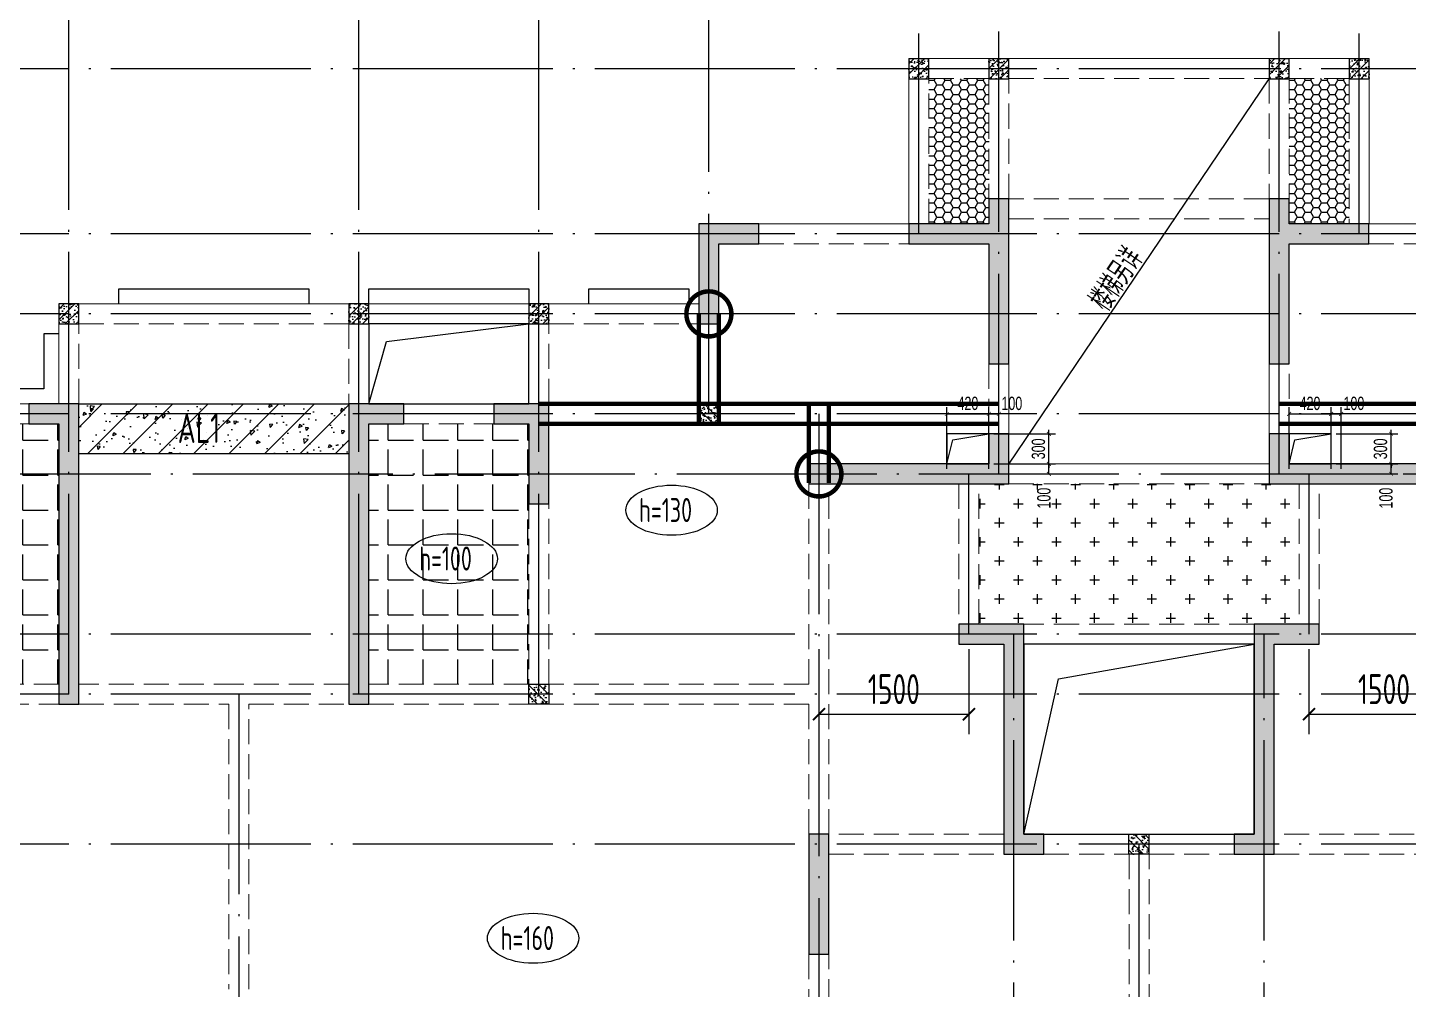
# Model space of a CAD drawing. Extents: x -461650 to 361314, y 245336 to 769729.
# Drawn here: x 15073 to 28878, y 576245 to 585855 of the extents above; entities that cross this region are included whole.
import ezdxf
from ezdxf.enums import TextEntityAlignment as Align

# ---------------------------------------------------------------- set-up
doc = ezdxf.new("R2010")
doc.units = 0
doc.header["$LTSCALE"] = 1000
doc.linetypes.add('DASH', pattern=[0.35, 0.25, -0.1])
doc.linetypes.add('DOTE', pattern=[2.42, 2, -0.2, 0.02, -0.2])
doc.layers.get('0').update_dxf_attribs({"linetype": 'CONTINUOUS'})
doc.layers.get('DEFPOINTS').update_dxf_attribs({"linetype": 'CONTINUOUS'})
doc.layers.add('+公共字体', color=7, linetype='CONTINUOUS', lineweight=20)
for name, color, linetype in [('A-DOTE', 10, 'DOTE'), ('BEAM', 4, 'DASH'), ('ROOF', 183, 'CONTINUOUS'), ('S-B板填充', 251, 'CONTINUOUS'), ('S-B板标注', 3, 'CONTINUOUS'), ('S-B板配筋号', 7, 'CONTINUOUS'), ('S-C承台编号', 6, 'CONTINUOUS'), ('S-D洞口', 4, 'CONTINUOUS'), ('S-D洞口标注', 3, 'CONTINUOUS'), ('S-L主梁线', 4, 'DASH'), ('S-Q墙填充', 252, 'CONTINUOUS'), ('S-Q墙实线', 6, 'CONTINUOUS'), ('S-Q墙标注', 3, 'CONTINUOUS'), ('S-板正筋', 2, 'CONTINUOUS'), ('S-构造柱', 212, 'CONTINUOUS'), ('TEXT', 2, 'CONTINUOUS'), ('水平筋标注', 7, 'CONTINUOUS'), ('看线', 251, 'CONTINUOUS')]:
    doc.layers.add(name, color=color, linetype=linetype)
doc.layers.add('配箍校核', color=34, linetype='CONTINUOUS', plot=False)
doc.styles.add('TSSD_REIN', font='tssdeng.shx', dxfattribs={"width": 0.7, "height": 300, "bigfont": 'tssdchn.shx'})
doc.styles.add('结构文字', font='zstxt.shx', dxfattribs={"width": 0.7, "bigfont": 'zshz.shx'})
doc.dimstyles.new('STRUCK', dxfattribs={"dimtxt": 400, "dimasz": 121, "dimexe": 200, "dimexo": 150, "dimgap": 115, "dimtad": 1, "dimdec": 0, "dimdsep": 46, "dimtxsty": '结构文字', "dimblk": 'ARCHTICK', "dimcen": 400, "dimclrd": 3, "dimclre": 3, "dimclrt": 7, "dimadec": 0, "dimazin": 0, "dimtfac": 1, "dimtdec": 0, "dimtix": 1, "dimtmove": 2, "dimatfit": 3, "dimldrblk": '_DIMX', "dimfxl": 0, "dimtolj": 1, "dimtzin": 0, "dimarcsym": 0})
doc.dimstyles.new('STRUCK30', dxfattribs={"dimscale": 0.33333, "dimtxt": 400, "dimasz": 121, "dimexe": 200, "dimexo": 150, "dimgap": 115, "dimtad": 1, "dimdec": 0, "dimdsep": 46, "dimtxsty": '结构文字', "dimblk": 'ARCHTICK', "dimcen": 400, "dimclrd": 3, "dimclre": 3, "dimclrt": 7, "dimadec": 0, "dimazin": 0, "dimtfac": 1, "dimtdec": 0, "dimtix": 1, "dimtmove": 2, "dimatfit": 3, "dimldrblk": '_DIMX', "dimfxl": 0, "dimtolj": 1, "dimtzin": 0, "dimarcsym": 0})

# ---------------------------------------------------------------- blocks, each defined once
blk = doc.blocks.new('20210726.16395156')
at = {"layer": 'A-DOTE'}
for p, q in [((31400, 10900), (31400, 18249.9)), ((34300, 10900), (34300, 18249.9)), ((36100, 10900), (36100, 18249.9)), ((37800, 13700), (37800, 18249.9)), ((39900, 15500), (39900, 18249.9)), ((40700, 13100.3), (40700, 18249.9)), ((43500, 13100.3), (43500, 18249.9)), ((44300, 15500), (44300, 18249.9)), ((55600, 17150), (3600, 17150)), ((55600, 15500), (3600, 15500)), ((55600, 14700), (3600, 14700)), ((55600, 13700), (3600, 13700)), ((38900.2, 13700), (38900, 3600)), ((3600, 13100.3), (55600, 13100.3)), ((40400, 11500), (40400, 13100)), ((43800, 11500), (43800, 13100)), ((55600, 11500), (3600, 11500)), ((40850, 3600), (40850, 11500)), ((43350, 3600), (43350, 11500)), ((55600, 10900), (3600, 10900)), ((33100, 10900), (33100, 3600)), ((55600, 9400), (3600, 9400)), ((42100, 9400), (42100, 3600))]:
    blk.add_line(p, q, dxfattribs=at)
blk = doc.blocks.new('20210729.03501652')
at = {"layer": '看线', "color": 202, "ltscale": 0.5}
for points in [[(26800, 10900), (26800, 11050), (28700, 11050), (28700, 10900)], [(29300, 10900), (29300, 11050), (30900, 11050), (30900, 10900)], [(31500, 10900), (31500, 11050), (32500, 11050), (32500, 10900)], [(26200, 10600), (26050, 10600), (26050, 10050), (24500, 10050)]]:
    blk.add_lwpolyline(points, dxfattribs=at)
blk = doc.blocks.new('_ArchTick')
at = {"color": 0, "linetype": 'ByBlock', "const_width": 0.15}
blk.add_lwpolyline([(-0.5, -0.5), (0.5, 0.5)], dxfattribs=at)
blk = doc.blocks.new('*D2960')
at = {"layer": 'DEFPOINTS', "color": 0}
for p in [(28104, 581796), (28704, 581796), (28104, 581496)]:
    blk.add_point(p, dxfattribs=at)
at = {"layer": 'S-D洞口标注', "color": 3, "lineweight": -2}
for p, q in [((28154, 581796), (28771, 581796)), ((28704, 581796), (28704, 581836)), ((28704, 581496), (28704, 581796)), ((28154, 581496), (28771, 581496)), ((28704, 581496), (28704, 581455))]:
    blk.add_line(p, q, dxfattribs=at)
at = {"layer": 'S-D洞口标注', "color": 3, "lineweight": -2, "xscale": 40.33293, "yscale": 40.33293, "zscale": 40.33293}
for p, rotation in [((28704, 581796), 270), ((28704, 581496), 90)]:
    blk.add_blockref('_ArchTick', p, dxfattribs=dict(at, rotation=rotation))
at = {"layer": 'S-D洞口标注', "color": 7, "insert": (28599, 581646), "char_height": 133.3, "attachment_point": 5, "rotation": 90, "style": '结构文字'}
blk.add_mtext('\\A1;300', dxfattribs=at)
blk = doc.blocks.new('_DIMX')
blk.add_line((-150, 0), (150, 0))
at = {"const_width": 50}
blk.add_lwpolyline([(-70, -70), (70, 70)], dxfattribs=at)
blk = doc.blocks.new('*D2961')
at = {"layer": 'DEFPOINTS', "color": 0}
for p in [(28104, 581995), (27684, 581395), (28104, 581396)]:
    blk.add_point(p, dxfattribs=at)
at = {"layer": 'S-D洞口标注', "color": 3, "lineweight": -2}
for p, q in [((27684, 581445), (27684, 582062)), ((27684, 581995), (28104, 581995)), ((28104, 581446), (28104, 582062))]:
    blk.add_line(p, q, dxfattribs=at)
at = {"layer": 'S-D洞口标注', "color": 3, "lineweight": -2, "xscale": 40.33293, "yscale": 40.33293, "zscale": 40.33293, "rotation": 180}
blk.add_blockref('_ArchTick', (27684, 581995), dxfattribs=at)
at = {"layer": 'S-D洞口标注', "color": 3, "lineweight": -2, "xscale": 40.33293, "yscale": 40.33293, "zscale": 40.33293}
blk.add_blockref('_ArchTick', (28104, 581995), dxfattribs=at)
at = {"layer": 'S-D洞口标注', "color": 7, "insert": (27894, 582100), "char_height": 133.3, "attachment_point": 5, "style": '结构文字'}
blk.add_mtext('\\A1;420', dxfattribs=at)
blk = doc.blocks.new('*D2962')
at = {"layer": 'DEFPOINTS', "color": 0}
for p in [(28204, 581995), (28104, 581396), (28204, 581396)]:
    blk.add_point(p, dxfattribs=at)
at = {"layer": 'S-D洞口标注', "color": 3, "lineweight": -2}
for p, q in [((28104, 581446), (28104, 582062)), ((28104, 581995), (28204, 581995)), ((28204, 581446), (28204, 582062))]:
    blk.add_line(p, q, dxfattribs=at)
at = {"layer": 'S-D洞口标注', "color": 3, "lineweight": -2, "xscale": 40.33293, "yscale": 40.33293, "zscale": 40.33293, "rotation": 180}
blk.add_blockref('_ArchTick', (28104, 581995), dxfattribs=at)
at = {"layer": 'S-D洞口标注', "color": 3, "lineweight": -2, "xscale": 40.33293, "yscale": 40.33293, "zscale": 40.33293}
blk.add_blockref('_ArchTick', (28204, 581995), dxfattribs=at)
at = {"layer": 'S-D洞口标注', "color": 7, "insert": (28333, 582100), "char_height": 133.3, "attachment_point": 5, "style": '结构文字'}
blk.add_mtext('\\A1;100', dxfattribs=at)
blk = doc.blocks.new('*D2963')
at = {"layer": 'DEFPOINTS', "color": 0}
for p in [(28104, 581496), (28704, 581496), (28104, 581396)]:
    blk.add_point(p, dxfattribs=at)
at = {"layer": 'S-D洞口标注', "color": 3, "lineweight": -2}
for p, q in [((28154, 581496), (28771, 581496)), ((28704, 581396), (28704, 581496)), ((28154, 581396), (28771, 581396))]:
    blk.add_line(p, q, dxfattribs=at)
at = {"layer": 'S-D洞口标注', "color": 3, "lineweight": -2, "xscale": 40.33293, "yscale": 40.33293, "zscale": 40.33293}
for p, rotation in [((28704, 581496), 90), ((28704, 581396), 270)]:
    blk.add_blockref('_ArchTick', p, dxfattribs=dict(at, rotation=rotation))
at = {"layer": 'S-D洞口标注', "color": 7, "insert": (28654, 581154), "char_height": 133.3, "attachment_point": 5, "rotation": 90, "style": '结构文字'}
blk.add_mtext('\\A1;100', dxfattribs=at)
blk = doc.blocks.new('*D2964')
at = {"layer": 'DEFPOINTS', "color": 0}
for p in [(24684, 581796), (25284, 581796), (24684, 581496)]:
    blk.add_point(p, dxfattribs=at)
at = {"layer": 'S-D洞口标注', "color": 3, "lineweight": -2}
for p, q in [((24734, 581796), (25351, 581796)), ((25284, 581796), (25284, 581836)), ((25284, 581496), (25284, 581796)), ((24734, 581496), (25351, 581496)), ((25284, 581496), (25284, 581455))]:
    blk.add_line(p, q, dxfattribs=at)
at = {"layer": 'S-D洞口标注', "color": 3, "lineweight": -2, "xscale": 40.33293, "yscale": 40.33293, "zscale": 40.33293}
for p, rotation in [((25284, 581796), 270), ((25284, 581496), 90)]:
    blk.add_blockref('_ArchTick', p, dxfattribs=dict(at, rotation=rotation))
at = {"layer": 'S-D洞口标注', "color": 7, "insert": (25179, 581646), "char_height": 133.3, "attachment_point": 5, "rotation": 90, "style": '结构文字'}
blk.add_mtext('\\A1;300', dxfattribs=at)
blk = doc.blocks.new('*D2965')
at = {"layer": 'DEFPOINTS', "color": 0}
for p in [(24684, 581995), (24264, 581395), (24684, 581396)]:
    blk.add_point(p, dxfattribs=at)
at = {"layer": 'S-D洞口标注', "color": 3, "lineweight": -2}
for p, q in [((24264, 581445), (24264, 582062)), ((24264, 581995), (24684, 581995)), ((24684, 581446), (24684, 582062))]:
    blk.add_line(p, q, dxfattribs=at)
at = {"layer": 'S-D洞口标注', "color": 3, "lineweight": -2, "xscale": 40.33293, "yscale": 40.33293, "zscale": 40.33293, "rotation": 180}
blk.add_blockref('_ArchTick', (24264, 581995), dxfattribs=at)
at = {"layer": 'S-D洞口标注', "color": 3, "lineweight": -2, "xscale": 40.33293, "yscale": 40.33293, "zscale": 40.33293}
blk.add_blockref('_ArchTick', (24684, 581995), dxfattribs=at)
at = {"layer": 'S-D洞口标注', "color": 7, "insert": (24474, 582100), "char_height": 133.3, "attachment_point": 5, "style": '结构文字'}
blk.add_mtext('\\A1;420', dxfattribs=at)
blk = doc.blocks.new('*D2966')
at = {"layer": 'DEFPOINTS', "color": 0}
for p in [(24784, 581995), (24684, 581396), (24784, 581396)]:
    blk.add_point(p, dxfattribs=at)
at = {"layer": 'S-D洞口标注', "color": 3, "lineweight": -2}
for p, q in [((24684, 581446), (24684, 582062)), ((24684, 581995), (24784, 581995)), ((24784, 581446), (24784, 582062))]:
    blk.add_line(p, q, dxfattribs=at)
at = {"layer": 'S-D洞口标注', "color": 3, "lineweight": -2, "xscale": 40.33293, "yscale": 40.33293, "zscale": 40.33293, "rotation": 180}
blk.add_blockref('_ArchTick', (24684, 581995), dxfattribs=at)
at = {"layer": 'S-D洞口标注', "color": 3, "lineweight": -2, "xscale": 40.33293, "yscale": 40.33293, "zscale": 40.33293}
blk.add_blockref('_ArchTick', (24784, 581995), dxfattribs=at)
at = {"layer": 'S-D洞口标注', "color": 7, "insert": (24913, 582100), "char_height": 133.3, "attachment_point": 5, "style": '结构文字'}
blk.add_mtext('\\A1;100', dxfattribs=at)
blk = doc.blocks.new('*D2967')
at = {"layer": 'DEFPOINTS', "color": 0}
for p in [(24684, 581496), (25284, 581496), (24684, 581396)]:
    blk.add_point(p, dxfattribs=at)
at = {"layer": 'S-D洞口标注', "color": 3, "lineweight": -2}
for p, q in [((24734, 581496), (25351, 581496)), ((25284, 581396), (25284, 581496)), ((24734, 581396), (25351, 581396))]:
    blk.add_line(p, q, dxfattribs=at)
at = {"layer": 'S-D洞口标注', "color": 3, "lineweight": -2, "xscale": 40.33293, "yscale": 40.33293, "zscale": 40.33293}
for p, rotation in [((25284, 581496), 90), ((25284, 581396), 270)]:
    blk.add_blockref('_ArchTick', p, dxfattribs=dict(at, rotation=rotation))
at = {"layer": 'S-D洞口标注', "color": 7, "insert": (25234, 581154), "char_height": 133.3, "attachment_point": 5, "rotation": 90, "style": '结构文字'}
blk.add_mtext('\\A1;100', dxfattribs=at)
blk = doc.blocks.new('20210803.22403995')
at = {"layer": '+公共字体', "color": 2, "const_width": 45}
for points in [[(-831038, -168387, 1), (-831038, -167937, 1), (-831038, -168387, -1)], [(-829938, -169986, 1), (-829938, -169536, 1), (-829938, -169986, -1)]]:
    blk.add_lwpolyline(points, format="xyb", dxfattribs=at)
blk = doc.blocks.new('20210807.15312791')
at = {"layer": 'S-Q墙填充'}
h = blk.add_hatch(color=252, dxfattribs=at)
h.dxf.hatch_style = 1
h.paths.add_polyline_path([(97216, 67840), (97216, 68190), (97016, 68190), (97016, 67940), (96216, 67940), (96216, 67740), (97016, 67740), (97016, 66540), (97216, 66540)])
h = blk.add_hatch(color=252, dxfattribs=at)
h.dxf.hatch_style = 1
h.paths.add_polyline_path([(99816, 67840), (99816, 66540), (100016, 66540), (100016, 67740), (100815, 67740), (100815, 67940), (100016, 67940), (100016, 68190), (99816, 68190)])
h = blk.add_hatch(color=252, dxfattribs=at)
h.dxf.hatch_style = 1
h.paths.add_polyline_path([(94316, 67740), (94716, 67740), (94716, 67940), (94116, 67940), (94116, 66940), (94316, 66940)])
h = blk.add_hatch(color=252, dxfattribs=at)
h.dxf.hatch_style = 1
h.paths.add_polyline_path([(87916, 66140), (87416, 66140), (87416, 65940), (87716, 65940), (87716, 63140), (87916, 63140)])
h = blk.add_hatch(color=252, dxfattribs=at)
h.dxf.hatch_style = 1
h.paths.add_polyline_path([(90816, 63140), (90816, 65940), (91166, 65940), (91166, 66140), (90616, 66140), (90616, 63140)])
h = blk.add_hatch(color=252, dxfattribs=at)
h.dxf.hatch_style = 1
h.paths.add_polyline_path([(92066, 65940), (92416, 65940), (92416, 65140), (92616, 65140), (92616, 66140), (92066, 66140)])
h = blk.add_hatch(color=252, dxfattribs=at)
h.dxf.hatch_style = 1
h.paths.add_polyline_path([(95216, 65340), (96816, 65340), (97216, 65340), (97216, 65840), (97016, 65840), (97016, 65540), (96816, 65540), (95216, 65540)])
h = blk.add_hatch(color=252, dxfattribs=at)
h.dxf.hatch_style = 1
h.paths.add_polyline_path([(100016, 65540), (100016, 65840), (99816, 65840), (99816, 65340), (100216, 65340), (101816, 65340), (101816, 65540), (100216, 65540)])
h = blk.add_hatch(color=252, dxfattribs=at)
h.dxf.hatch_style = 1
h.paths.add_polyline_path([(97166, 63740), (97166, 61640), (97566, 61640), (97566, 61840), (97366, 61840), (97366, 63940), (96716, 63940), (96716, 63740)])
h = blk.add_hatch(color=252, dxfattribs=at)
h.dxf.hatch_style = 1
h.paths.add_polyline_path([(99666, 61840), (99466, 61840), (99466, 61640), (99866, 61640), (99866, 63740), (100316, 63740), (100316, 63940), (99666, 63940)])
h = blk.add_hatch(color=252, dxfattribs=at)
h.dxf.hatch_style = 1
h.paths.add_polyline_path([(95416, 60640), (95416, 61840), (95216, 61840), (95216, 60640)])
at = {"layer": 'S-D洞口', "color": 5}
for points in [[(90816, 66140), (92416, 66140), (92416, 66940), (90816, 66940), (90816, 66140), (90993, 66762), (92416, 66940)], [(97366, 61840), (99666, 61840), (99666, 63740), (97366, 63740), (97366, 61840), (97712, 63393), (99666, 63740)]]:
    blk.add_lwpolyline(points, dxfattribs=at)
at = {"layer": 'S-L主梁线', "linetype": 'ByBlock', "lineweight": 18}
for p, q in [((96216, 69590), (96216, 67940)), ((97116, 69590), (96216, 69590)), ((99916, 69590), (97116, 69590)), ((100816, 69590), (99916, 69590)), ((100816, 67940), (100816, 69590)), ((96216, 67940), (94716, 67940)), ((102316, 67940), (100816, 67940)), ((87716, 67140), (87716, 66140)), ((90716, 67140), (87716, 67140)), ((92516, 67140), (90716, 67140)), ((94116, 67140), (92516, 67140)), ((90816, 66940), (92416, 66940)), ((90816, 66140), (90816, 66940)), ((92416, 66940), (92416, 66140)), ((97216, 65840), (97216, 66540)), ((99816, 66540), (99816, 65840)), ((92066, 66140), (91166, 66140)), ((99816, 65540), (97216, 65540)), ((97366, 63740), (99666, 63740)), ((98516, 61840), (97566, 61840)), ((99466, 61840), (98516, 61840))]:
    blk.add_line(p, q, dxfattribs=at)
at = {"layer": 'S-L主梁线', "linetype": 'DASH', "lineweight": 18}
for p, q in [((96416, 69390), (97016, 69390)), ((96416, 67940), (96416, 69390)), ((97016, 69390), (97016, 68190)), ((97216, 69390), (99816, 69390)), ((97216, 68190), (97216, 69390)), ((99816, 69390), (99816, 68190)), ((100016, 69390), (100616, 69390)), ((100016, 69390), (100016, 68190)), ((100616, 69390), (100616, 67940)), ((99815, 68190), (97216, 68190)), ((97216, 67990), (99816, 67990)), ((94716, 67740), (96216, 67740)), ((100815, 67740), (102316, 67740)), ((87916, 66940), (90616, 66940)), ((87916, 66140), (87916, 66940)), ((90616, 66940), (90616, 66140)), ((92616, 66940), (94116, 66940)), ((92616, 66140), (92616, 66940)), ((97016, 66540), (97016, 65840)), ((100016, 65840), (100016, 66540)), ((87416, 66140), (86016, 66140)), ((86116, 65940), (87416, 65940)), ((91166, 65940), (92066, 65940)), ((95216, 65340), (95216, 63340)), ((95416, 63240), (95416, 65340)), ((96716, 65340), (96716, 63940)), ((96916, 63940), (96916, 65340)), ((97216, 65340), (99816, 65340)), ((100116, 65340), (100116, 63940)), ((100316, 63940), (100316, 65340)), ((92416, 65140), (92416, 63340)), ((92616, 63340), (92616, 65140)), ((99666, 63940), (97366, 63940)), ((87716, 63340), (86116, 63340)), ((89516, 63340), (87916, 63340)), ((90616, 63340), (89516, 63340)), ((92416, 63340), (90816, 63340)), ((95216, 63340), (92616, 63340)), ((95416, 61840), (95416, 63240)), ((86116, 63140), (87716, 63140)), ((87916, 63140), (89416, 63140)), ((89416, 63140), (89416, 60290)), ((89616, 63140), (90616, 63140)), ((89616, 60290), (89616, 63140)), ((90816, 63140), (92516, 63140)), ((92516, 63140), (95216, 63140)), ((95216, 63140), (95216, 61840)), ((97166, 61840), (95416, 61840)), ((101616, 61840), (99866, 61840)), ((95416, 61640), (97166, 61640)), ((97566, 61640), (98416, 61640)), ((98416, 61640), (98416, 57640)), ((98616, 57640), (98616, 61640)), ((98616, 61640), (99466, 61640)), ((99866, 61640), (101616, 61640)), ((95216, 60640), (95216, 59090)), ((95416, 59090), (95416, 60640))]:
    blk.add_line(p, q, dxfattribs=at)
at = {"layer": 'S-Q墙实线'}
blk.add_lwpolyline([(97216, 67840), (97216, 68190), (97016, 68190), (97016, 67940), (96216, 67940), (96216, 67740), (97016, 67740), (97016, 66540), (97216, 66540), (97216, 67840)], dxfattribs=at)
for points in [[(99816, 67840), (99816, 66540), (100016, 66540), (100016, 67740), (100815, 67740), (100815, 67940), (100016, 67940), (100016, 68190), (99816, 68190)], [(94316, 67740), (94716, 67740), (94716, 67940), (94116, 67940), (94116, 66940), (94316, 66940)], [(87916, 66140), (87416, 66140), (87416, 65940), (87716, 65940), (87716, 63140), (87916, 63140)], [(90816, 63140), (90816, 65940), (91166, 65940), (91166, 66140), (90616, 66140), (90616, 63140)], [(92066, 65940), (92416, 65940), (92416, 65140), (92616, 65140), (92616, 66140), (92066, 66140)], [(95216, 65340), (96816, 65340), (97216, 65340), (97216, 65840), (97016, 65840), (97016, 65540), (96816, 65540), (95216, 65540)], [(100016, 65540), (100016, 65840), (99816, 65840), (99816, 65340), (100216, 65340), (101816, 65340), (101816, 65540), (100216, 65540)], [(97166, 63740), (97166, 61640), (97566, 61640), (97566, 61840), (97366, 61840), (97366, 63940), (96716, 63940), (96716, 63740)], [(99666, 61840), (99466, 61840), (99466, 61640), (99866, 61640), (99866, 63740), (100316, 63740), (100316, 63940), (99666, 63940)], [(95416, 60640), (95416, 61840), (95216, 61840), (95216, 60640)]]:
    blk.add_lwpolyline(points, close=True, dxfattribs=at)
blk = doc.blocks.new('20210730.02141516')
at = {"layer": 'S-构造柱'}
h = blk.add_hatch(dxfattribs=at)
h.set_pattern_fill('ARMORED', color=256, scale=15, angle=-90, style=0)
h.set_pattern_definition([(320, (-154189.41, 3278673.45), (-9.4128202, -107.5890274), [11.25, -123.75]), (265, (-154189.41, 3278673.45), (112.82882, 20.8127), [9, -99]), (10.4514, (-154190.19, 3278664.49), (103.4159313, -86.7764073), [9.5610285, -105.1713168]), (316.1842, (-154159.41, 3278673.45), (-24.827852, -160.0861573), [16.875, -185.625]), (6.6356, (-154161.48, 3278660.11), (146.117681, -140.199406), [14.341543, -157.75695]), (261.1842, (-154159.41, 3278673.45), (146.11779, -140.199292), [13.5, -148.5]), (291, (-154166.91, 3278658.45), (-60.3928336, -89.5360578), [11.25, -123.75]), (236, (-154166.91, 3278658.45), (108.7725068, -36.4972998), [9, -99]), (341.4514, (-154171.94, 3278650.99), (48.3795745, -126.0333943), [9.5610285, -105.1713168]), (307.5, (-154189.41, 3278673.454), (49.93407807, -1.8239783), [0, -97.8, 0, -100.5, 0, -99.375]), (277.5, (-154189.41, 3278673.454), (59.1617568, -39.4604306), [0, -57.3, 0, -95.55, 0, -37.875]), (237.5, (-154189.41, 3278706.904), (-3.38323076, -80.07336543), [0, -37.5, 0, -117, 0, -155.25]), (227.5, (-154189.41, 3278721.904), (15.0157473, -87.4779254), [0, -48.75, 0, -77.7, 0, -110.25]), (315, (-154189.41, 3278673.454), (53.0330086, 53.0330086), [])])
h.paths.add_polyline_path([(200, 200), (200, 0), (0, 0), (0, 200)])
blk.add_lwpolyline([(200, 200), (200, 0), (0, 0), (0, 200)], close=True, dxfattribs=at)
blk = doc.blocks.new('20210809.18285270')
at = {"layer": 'ROOF', "xscale": -1, "rotation": 4.61764226855621e-08}
for p in [(35500, 12550), (36300, 12550), (39100, 12550), (39900, 12550), (27000, 10100), (29900, 10100), (31700, 10100)]:
    blk.add_blockref('20210730.02141516', p, dxfattribs=at)
at = {"layer": 'ROOF', "rotation": 359.9999999538236}
for p in [(33200, 9100), (37500, 4800)]:
    blk.add_blockref('20210730.02141516', p, dxfattribs=at)
at = {"layer": 'ROOF'}
blk.add_blockref('20210730.02141516', (31500, 6300), dxfattribs=at)
blk = doc.blocks.new('*D429')
at = {"layer": 'DEFPOINTS', "color": 0}
for p in [(-180458, -4859), (-178959, -4859), (-178959, -5659)]:
    blk.add_point(p, dxfattribs=at)
at = {"layer": 'S-Q墙标注', "color": 3, "lineweight": -2}
for p, q in [((-180458, -5009), (-180458, -5859)), ((-178959, -5009), (-178959, -5859)), ((-180458, -5659), (-178959, -5659))]:
    blk.add_line(p, q, dxfattribs=at)
at = {"layer": 'S-Q墙标注', "color": 3, "lineweight": -2, "xscale": 121, "yscale": 121, "zscale": 121, "rotation": 180}
blk.add_blockref('_ArchTick', (-180458, -5659), dxfattribs=at)
at = {"layer": 'S-Q墙标注', "color": 3, "lineweight": -2, "xscale": 121, "yscale": 121, "zscale": 121}
blk.add_blockref('_ArchTick', (-178959, -5659), dxfattribs=at)
at = {"layer": 'S-Q墙标注', "color": 7, "insert": (-179709, -5409), "char_height": 300, "attachment_point": 5, "style": 'TSSD_REIN'}
blk.add_mtext('\\A1;1500', dxfattribs=at)
blk = doc.blocks.new('*D430')
at = {"layer": 'DEFPOINTS', "color": 0}
for p in [(-175559, -4859), (-174059, -4859), (-174059, -5659)]:
    blk.add_point(p, dxfattribs=at)
at = {"layer": 'S-Q墙标注', "color": 3, "lineweight": -2}
for p, q in [((-175559, -5009), (-175559, -5859)), ((-174059, -5009), (-174059, -5859)), ((-175559, -5659), (-174059, -5659))]:
    blk.add_line(p, q, dxfattribs=at)
at = {"layer": 'S-Q墙标注', "color": 3, "lineweight": -2, "xscale": 121, "yscale": 121, "zscale": 121, "rotation": 180}
blk.add_blockref('_ArchTick', (-175559, -5659), dxfattribs=at)
at = {"layer": 'S-Q墙标注', "color": 3, "lineweight": -2, "xscale": 121, "yscale": 121, "zscale": 121}
blk.add_blockref('_ArchTick', (-174059, -5659), dxfattribs=at)
at = {"layer": 'S-Q墙标注', "color": 7, "insert": (-174809, -5409), "char_height": 300, "attachment_point": 5, "style": 'TSSD_REIN'}
blk.add_mtext('\\A1;1500', dxfattribs=at)
blk = doc.blocks.new('20210810.19092027')
at = {"layer": 'S-Q墙标注'}
for base, p1, p2, picture, middle in [((121017.8, 61274), (119518, 62074), (121017.8, 62074), '*D429', (120267.9, 61524)), ((125917.7, 61274), (124417.8, 62074), (125917.7, 62074), '*D430', (125167.7, 61524))]:
    dim = blk.add_linear_dim(base=base, p1=p1, p2=p2, dimstyle='STRUCK', override={"dimtxt": 300, "dimgap": 100, "dimtxsty": 'TSSD_REIN'}, dxfattribs=at)
    dim.commit()
    dim.dimension.update_dxf_attribs({"geometry": picture, "text_midpoint": middle, "insert": (299976.5, 66933)})

msp = doc.modelspace()

# ---------------------------------------------------------------- hatches: boundary and pattern name
at = {"layer": 'BEAM', "linetype": 'ByBlock'}
h = msp.add_hatch(dxfattribs=at)
h.set_pattern_fill('ARMORED', color=252, scale=50, angle=180, style=0)
h.set_pattern_definition([(230, (-202186.94, 2496016.6), (-358.63009, 31.376067), [37.5, -412.5]), (175, (-202186.94, 2496016.6), (69.37567, -376.09607), [30, -330]), (280.4514, (-202216.82, 2496019.2), (-289.25469, -344.71977), [31.870095, -350.571056]), (226.1842, (-202186.94, 2495916.6), (-533.62052, 82.75951), [56.25, -618.75]), (276.6356, (-202231.4, 2495923.5), (-467.33135, -487.05894), [47.80514, -525.8565]), (171.1842, (-202186.94, 2495916.6), (-467.33097, -487.0593), [45, -495]), (201, (-202236.94, 2495941.6), (-298.453526, 201.309445), [37.5, -412.5]), (146, (-202236.94, 2495941.6), (-121.657666, -362.57502), [30, -330]), (251.4514, (-202261.8, 2495958.37), (-420.111314, -161.26525), [31.870095, -350.571056]), (217.5, (-202186.94, 2496016.6), (-6.079928, -166.446927), [0, -326, 0, -335, 0, -331.25]), (187.5, (-202186.94, 2496016.6), (-131.534769, -197.205856), [0, -191, 0, -318.5, 0, -126.25]), (147.5, (-202075.44, 2496016.6), (-266.911218, 11.277436), [0, -125, 0, -390, 0, -517.5]), (137.5, (-202025.44, 2496016.6), (-291.593085, -50.05249), [0, -162.5, 0, -259, 0, -367.5]), (225, (-202186.94, 2496016.6), (176.776695, -176.776695), [])])
h.paths.add_polyline_path([(18284.19, 581595.29), (15584.19, 581595.29), (15584.19, 582095.29), (18284.19, 582095.29)])
at = {"layer": 'S-B板填充', "linetype": 'ByBlock'}
h = msp.add_hatch(dxfattribs=at)
h.set_pattern_fill('HONEY', color=252, scale=17.142857, style=0)
h.set_pattern_definition([(0, (79763.476, 401308.83), (81.642857, 47.136514), [54.42857, -108.857143]), (120, (79763.476, 401308.83), (-81.642847, 47.136531), [54.42857, -108.857143]), (60, (79763.476, 401308.83), (1e-05, 94.273045), [-108.857143, 54.42857])])
h.paths.add_polyline_path([(24084.71, 583895.23), (24684.86, 583895.23), (24684.86, 585345.23), (24084.71, 585345.23)])
h = msp.add_hatch(dxfattribs=at)
h.set_pattern_fill('HONEY', color=252, scale=17.142857, style=0)
h.set_pattern_definition([(0, (83363.286, 401308.967), (81.642857, 47.136514), [54.42857, -108.857143]), (120, (83363.286, 401308.967), (-81.642847, 47.136531), [54.42857, -108.857143]), (60, (83363.286, 401308.967), (1e-05, 94.273045), [-108.857143, 54.42857])])
h.paths.add_polyline_path([(27684.53, 583895.23), (28284.67, 583895.23), (28284.67, 585345.37), (27684.53, 585345.37)])
at = {"layer": 'S-B板填充'}
h = msp.add_hatch(dxfattribs=at)
h.set_pattern_fill('ANGLE', color=252, scale=50, style=0)
h.set_pattern_definition([(0, (111418.14, 433651.37), (0, 349.25), [254, -95.25]), (90, (111418.14, 433651.37), (-349.25, 2e-14), [254, -95.25])])
h.paths.add_polyline_path([(13784.19, 581895.23), (15384.21, 581895.23), (15384.21, 579295.24), (13784.19, 579295.24)])
h = msp.add_hatch(dxfattribs=at)
h.set_pattern_fill('ANGLE', color=252, scale=50, style=0)
h.set_pattern_definition([(0, (116118.12, 433651.37), (0, 349.25), [254, -95.25]), (90, (116118.12, 433651.37), (-349.25, 2e-14), [254, -95.25])])
h.paths.add_polyline_path([(18484.18, 581895.23), (20084.2, 581895.23), (20084.2, 579295.24), (18484.18, 579295.24)])
h = msp.add_hatch(dxfattribs=at)
h.set_pattern_fill('CROSS', color=252, scale=30, style=0)
h.set_pattern_definition([(0, (111418.14, 433651.37), (190.5, 190.5), [95.25, -285.75]), (90, (111465.76, 433603.74), (-190.5, 190.5), [95.25, -285.75])])
h.paths.add_polyline_path([(24584.13, 581295.5), (27784.07, 581295.5), (27784.07, 579895.23), (24584.13, 579895.23)])

# ---------------------------------------------------------------- linework, layer by layer
at = {"layer": 'BEAM', "linetype": 'ByBlock'}
msp.add_lwpolyline([(18284.19, 581595.29), (15584.19, 581595.29), (15584.19, 582095.29), (18284.19, 582095.29)], close=True, dxfattribs=at)
at = {"layer": 'S-B板标注'}
for centre in [(21511.11, 581032.87), (19312.66, 580548.31), (20127.52, 576755.86)]:
    msp.add_ellipse(centre, major_axis=(-457.33, 0), ratio=0.54724159, dxfattribs=at)
at = {"layer": 'S-B板配筋号', "color": 1}
msp.add_lwpolyline([(24884.64, 581493.75), (27484.15, 585343.48)], dxfattribs=at)
at = {"layer": 'S-D洞口', "color": 5}
for points in [[(18484.19, 582095.23), (20084.2, 582095.23), (20084.2, 582895.23), (18484.19, 582895.23), (18484.19, 582095.23), (18661.97, 582717.46), (20084.2, 582895.23)], [(24264.19, 581495.51), (24684.19, 581495.51), (24684.19, 581795.51), (24264.19, 581795.51), (24264.19, 581495.51), (24322.53, 581737.18), (24684.19, 581795.51)], [(27684.2, 581495.5), (28104.2, 581495.5), (28104.2, 581795.5), (27684.2, 581795.5), (27684.2, 581495.5), (27742.53, 581737.17), (28104.2, 581795.5)], [(25034.19, 577795.23), (27334.19, 577795.23), (27334.19, 579695.23), (25034.19, 579695.23), (25034.19, 577795.23), (25381.02, 579348.41), (27334.19, 579695.23)]]:
    msp.add_lwpolyline(points, dxfattribs=at)
at = {"layer": 'S-板正筋', "color": 5, "linetype": 'DASH', "const_width": 42.86}
for points in [[(21784.18, 582995.23), (21784.18, 581895.23)], [(21984.18, 582995.23), (21984.18, 581895.23)], [(24784.2, 582095.23), (20184.18, 582095.23)], [(22884.19, 581304.78), (22884.19, 582095.23)], [(23084.2, 581304.78), (23084.2, 582095.23)], [(27584.17, 582095.23), (32184.19, 582095.23)], [(24784.2, 581895.23), (20184.18, 581895.23)], [(27584.17, 581895.23), (32184.19, 581895.23)]]:
    msp.add_lwpolyline(points, dxfattribs=at)

# ---------------------------------------------------------------- block references
msp.add_blockref('20210729.03501652', (-10815.83, 572195.23))
at = {"layer": 'A-DOTE'}
msp.add_blockref('20210726.16395156', (-15915.8, 568295.19), dxfattribs=at)
at = {"layer": 'S-C承台编号'}
msp.add_blockref('20210803.22403995', (852922.33, 751156.77), dxfattribs=at)
at = {"layer": 'S-Q墙填充'}
msp.add_blockref('20210807.15312791', (-72331.45, 515955.69), dxfattribs=at)
at = {"layer": '水平筋标注'}
msp.add_blockref('20210810.19092027', (-96533.64, 517721.24), dxfattribs=at)
at = {"layer": '配箍校核'}
msp.add_blockref('20210809.18285270', (-11415.82, 572795.07), dxfattribs=at)

# ---------------------------------------------------------------- texts
at = {"layer": 'S-B板标注', "color": 7, "style": 'TSSD_REIN', "width": 0.7}
for s, p in [('h=130', (21186.42, 580914.73)), ('h=100', (18987.97, 580430.17)), ('h=160', (19802.83, 576637.72))]:
    msp.add_text(s, height=240, dxfattribs=at).set_placement(p)
at = {"layer": 'S-B板配筋号', "color": 1, "style": 'TSSD_REIN', "width": 0.7}
msp.add_text('楼梯另详', height=250, rotation=55.970982, dxfattribs=at).set_placement((25874.33, 582999.87))
at = {"layer": 'TEXT', "color": 1, "style": 'TSSD_REIN', "width": 0.7}
msp.add_text('AL1', height=300, dxfattribs=at).set_placement((16998.86, 581704.68, 0), align=Align.RIGHT)

# ---------------------------------------------------------------- dimensions: what is measured, and where the dimension line sits
at = {"layer": 'S-D洞口标注'}
for base, p1, p2, picture, middle in [((24684.19, 581994.91), (24264.19, 581394.91), (24684.19, 581395.51), '*D2965', (24474.19, 582099.91)), ((28104.2, 581994.9), (27684.2, 581394.9), (28104.2, 581395.5), '*D2961', (27894.2, 582099.9))]:
    dim = msp.add_linear_dim(base=base, p1=p1, p2=p2, dimstyle='STRUCK30', dxfattribs=at)
    dim.commit()
    dim.dimension.update_dxf_attribs({"geometry": picture, "text_midpoint": middle})
for base, p1, p2, picture, middle in [((24784.18, 581994.91), (24684.19, 581395.51), (24784.18, 581395.51), '*D2966', (24913.07, 582099.91)), ((28204.19, 581994.9), (28104.2, 581395.5), (28204.19, 581395.5), '*D2962', (28333.07, 582099.9))]:
    dim = msp.add_linear_dim(base=base, p1=p1, p2=p2, dimstyle='STRUCK30', dxfattribs=at)
    dim.commit()
    dim.dimension.update_dxf_attribs({"geometry": picture, "text_midpoint": middle, "dimtype": 160})
for base, p1, p2, picture, middle in [((25284.19, 581795.51), (24684.19, 581495.51), (24684.19, 581795.51), '*D2964', (25179.2, 581645.51)), ((28704.2, 581795.5), (28104.2, 581495.5), (28104.2, 581795.5), '*D2960', (28599.2, 581645.5))]:
    dim = msp.add_linear_dim(base=base, p1=p1, p2=p2, angle=90, dimstyle='STRUCK30', dxfattribs=at)
    dim.commit()
    dim.dimension.update_dxf_attribs({"geometry": picture, "text_midpoint": middle})
for base, p1, p2, picture, middle in [((25284.19, 581495.51), (24684.19, 581395.51), (24684.19, 581495.51), '*D2967', (25234.19, 581153.59)), ((28704.2, 581495.5), (28104.2, 581395.5), (28104.2, 581495.5), '*D2963', (28654.2, 581153.58))]:
    dim = msp.add_linear_dim(base=base, p1=p1, p2=p2, angle=90, dimstyle='STRUCK30', dxfattribs=at)
    dim.commit()
    dim.dimension.update_dxf_attribs({"geometry": picture, "text_midpoint": middle, "dimtype": 160})

doc.saveas('drawing.dxf')
